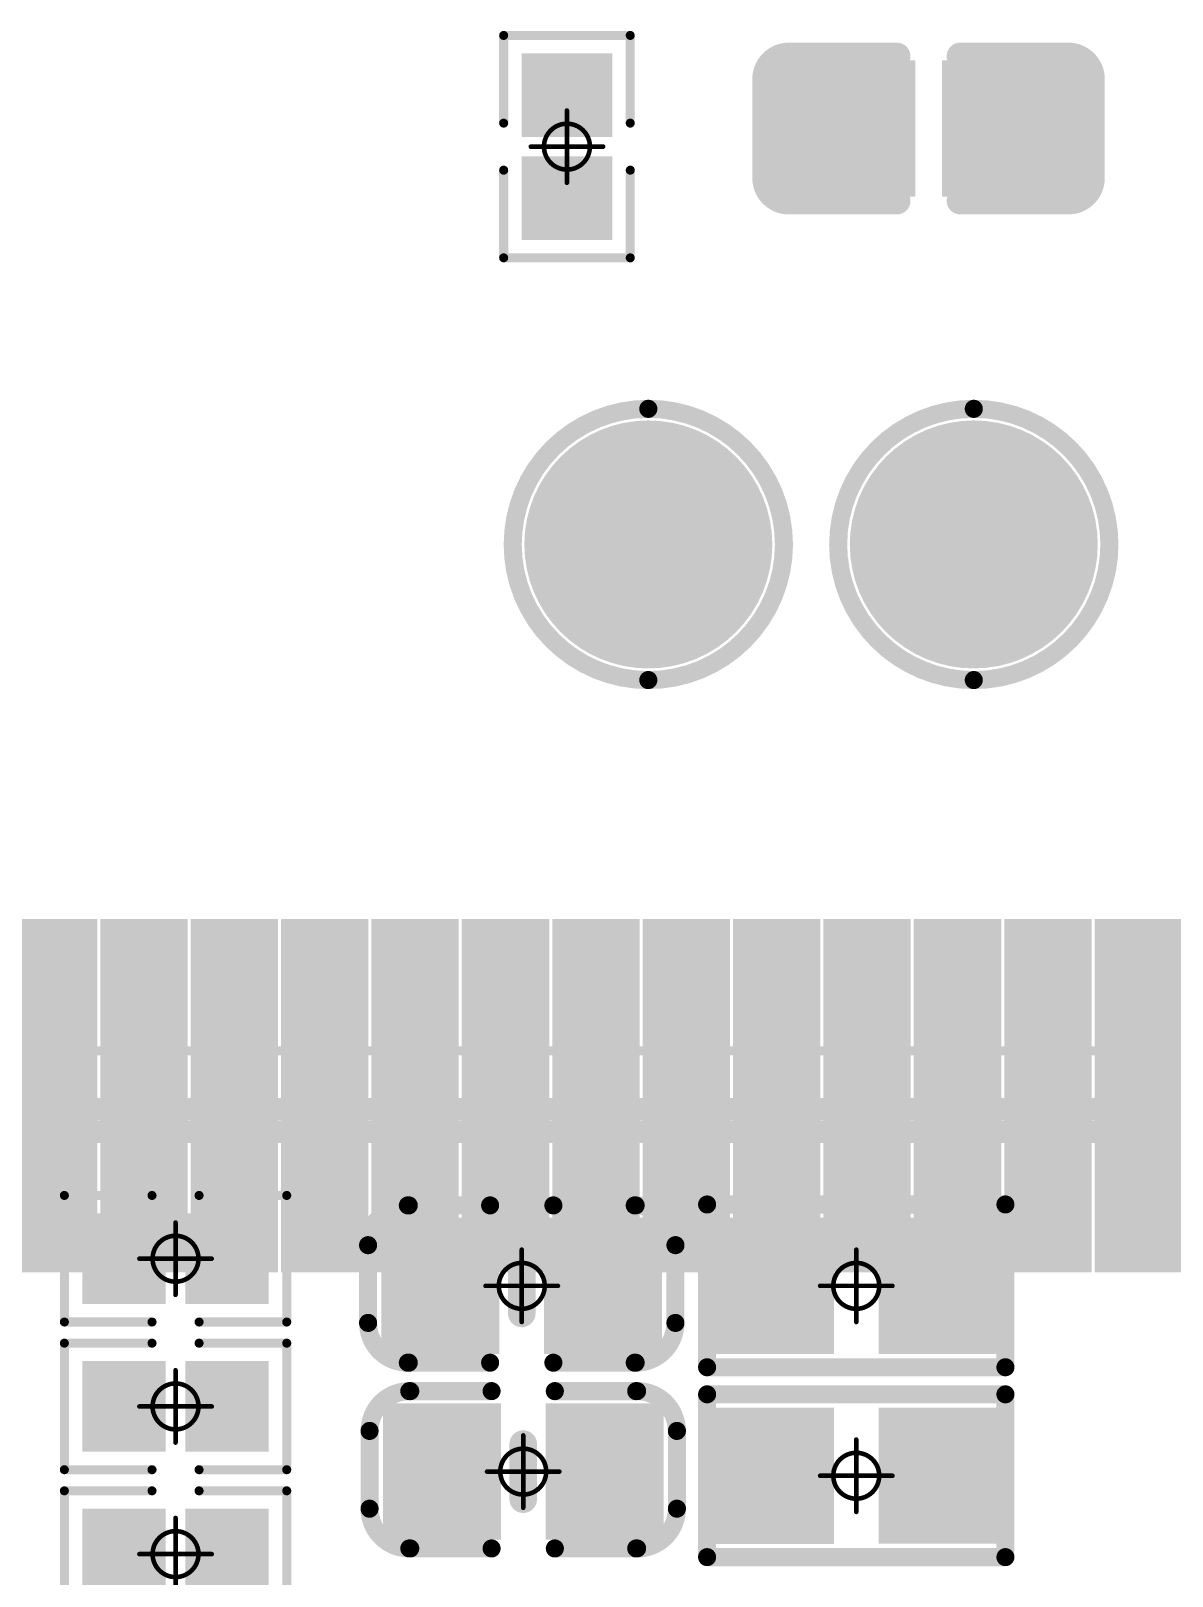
# Model space of a CAD drawing. Header units: millimetres. Extents: x 19.13 to 23.12, y 5.07 to 8.34.
# Drawn here: x 21.8253 to 22.0738, y 6.5343 to 6.8707 of the extents above; entities that cross this region are included whole.
import ezdxf

# ---------------------------------------------------------------- set-up
doc = ezdxf.new("R2010")
doc.units = ezdxf.units.MM
doc.header["$MEASUREMENT"] = 0
for name, color, linetype in [('BottomLayer', 5, 'Continuous'), ('BottomOverlay', 54, 'Continuous'), ('BottomPaste', 16, 'Continuous'), ('BottomSolder', 6, 'Continuous'), ('Mechanical10', 56, 'Continuous'), ('Mechanical15', 56, 'Continuous'), ('TopLayer', 1, 'Continuous'), ('TopOverlay', 2, 'Continuous'), ('TopPaste', 8, 'Continuous'), ('TopSolder', 216, 'Continuous')]:
    doc.layers.add(name, color=color, linetype=linetype)

# ---------------------------------------------------------------- blocks, each defined once
blk = doc.blocks.new('C0402_68')
at = {"layer": 'TopLayer'}
for points in [[(-0.02855, 0.01083), (-0.02855, -0.01082), (-0.0069, 0.01083), (-0.0069, -0.01082)], [(0.0069, 0.01083), (0.0069, -0.01082), (0.02855, 0.01083), (0.02855, -0.01082)]]:
    blk.add_solid(points, dxfattribs=at)
at = {"layer": 'TopOverlay', "const_width": 0.00591}
for points in [[(-0.03543, 0.01075, -0.414331), (-0.03043, 0.01575)], [(0.03043, 0.01575, -0.414331), (0.03543, 0.01075)], [(-0.03043, -0.01575, -0.414249), (-0.03543, -0.01075)], [(0.03543, -0.01075, -0.414249), (0.03043, -0.01575)]]:
    blk.add_lwpolyline(points, format="xyb", dxfattribs=at)
for points in [[(-0.03043, 0.01575), (-0.0069, 0.01575)], [(0.0069, 0.01575), (0.03043, 0.01575)], [(-0.03543, -0.01075), (-0.03543, 0.01075)], [(0.03543, -0.01075), (0.03543, 0.01075)], [(-0.03043, -0.01575), (-0.0069, -0.01575)], [(0.0069, -0.01575), (0.03043, -0.01575)]]:
    blk.add_lwpolyline(points, dxfattribs=at)
at = {"layer": 'TopOverlay', "const_width": 0.00295}
for points in [[(-0.03191, 0.01575, 1), (-0.02895, 0.01575, 1)], [(-0.03191, 0.01575, 1), (-0.02895, 0.01575, 1)], [(-0.00837, 0.01575, 1), (-0.00542, 0.01575, 1)], [(0.00543, 0.01575, 1), (0.00838, 0.01575, 1)], [(0.02895, 0.01575, 1), (0.03191, 0.01575, 1)], [(0.02895, 0.01575, 1), (0.03191, 0.01575, 1)], [(-0.03691, 0.01075, 1), (-0.03395, 0.01075, 1)], [(-0.03691, 0.01075, 1), (-0.03395, 0.01075, 1)], [(0.03395, 0.01075, 1), (0.03691, 0.01075, 1)], [(0.03395, 0.01075, 1), (0.03691, 0.01075, 1)], [(-0.03691, -0.01075, 1), (-0.03395, -0.01075, 1)], [(-0.03691, -0.01075, 1), (-0.03395, -0.01075, 1)], [(0.03395, -0.01075, 1), (0.03691, -0.01075, 1)], [(0.03395, -0.01075, 1), (0.03691, -0.01075, 1)], [(-0.03191, -0.01575, 1), (-0.02895, -0.01575, 1)], [(-0.03191, -0.01575, 1), (-0.02895, -0.01575, 1)], [(-0.00837, -0.01575, 1), (-0.00542, -0.01575, 1)], [(0.00543, -0.01575, 1), (0.00838, -0.01575, 1)], [(0.02895, -0.01575, 1), (0.03191, -0.01575, 1)], [(0.02895, -0.01575, 1), (0.03191, -0.01575, 1)]]:
    blk.add_lwpolyline(points, format="xyb", close=True, dxfattribs=at)
at = {"layer": 'TopPaste'}
for points in [[(-0.02855, 0.01083), (-0.02855, -0.01082), (-0.0069, 0.01083), (-0.0069, -0.01082)], [(0.0069, 0.01083), (0.0069, -0.01082), (0.02855, 0.01083), (0.02855, -0.01082)]]:
    blk.add_solid(points, dxfattribs=at)
at = {"layer": 'TopSolder'}
for points in [[(-0.03254, 0.01483), (-0.03254, -0.01482), (-0.0029, 0.01483), (-0.0029, -0.01482)], [(0.0029, 0.01483), (0.0029, -0.01482), (0.03254, 0.01483), (0.03254, -0.01482)]]:
    blk.add_solid(points, dxfattribs=at)
blk = doc.blocks.new('CON_MINIPEX_075_SMT_RA_M2_KEYM_B_B_104')
at = {"layer": 'Mechanical15', "const_width": 0.00197}
blk.add_lwpolyline([(0.43504, 1.40551), (0.43504, -1.62205)], dxfattribs=at)
blk = doc.blocks.new('C0402_B_145')
at = {"layer": 'BottomLayer'}
for points in [[(-0.02657, -0.01083), (-0.00886, -0.01083), (-0.02657, 0.01082), (-0.00886, 0.01082)], [(0.00886, -0.01083), (0.02657, -0.01083), (0.00886, 0.01083), (0.02657, 0.01083)]]:
    blk.add_solid(points, dxfattribs=at)
at = {"layer": 'BottomOverlay', "const_width": 0.00394}
for points in [[(-0.03346, 0.00807, -0.414214), (-0.0248, 0.01673)], [(0.0248, 0.01673, -0.414214), (0.03346, 0.00807)], [(-0.0248, -0.01752, -0.414214), (-0.03346, -0.00886)], [(0.03346, -0.00886, -0.414214), (0.0248, -0.01752)]]:
    blk.add_lwpolyline(points, format="xyb", dxfattribs=at)
at = {"layer": 'BottomOverlay'}
for points, const_width in [([(-0.02578, 0.01673, 1), (-0.02382, 0.01673, 1)], 0.00197), ([(-0.02559, 0.01673, 1), (-0.02362, 0.01673, 1)], 0.00197), ([(-0.00787, 0.01673, 1), (-0.0059, 0.01673, 1)], 0.00197), ([(0.00591, 0.01673, 1), (0.00787, 0.01673, 1)], 0.00197), ([(0.02362, 0.01673, 1), (0.02559, 0.01673, 1)], 0.00197), ([(0.02382, 0.01673, 1), (0.02579, 0.01673, 1)], 0.00197), ([(-0.03445, 0.00807, 1), (-0.03248, 0.00807, 1)], 0.00197), ([(-0.03445, 0.00807, 1), (-0.03248, 0.00807, 1)], 0.00197), ([(-0.0015, 0.006, 1), (0.0015, 0.006, 1)], 0.003), ([(0.03248, 0.00807, 1), (0.03445, 0.00807, 1)], 0.00197), ([(0.03248, 0.00807, 1), (0.03445, 0.00807, 1)], 0.00197), ([(-0.0015, -0.006, 1), (0.0015, -0.006, 1)], 0.003), ([(-0.03445, -0.00886, 1), (-0.03248, -0.00886, 1)], 0.00197), ([(-0.03445, -0.00886, 1), (-0.03248, -0.00886, 1)], 0.00197), ([(0.03248, -0.00886, 1), (0.03445, -0.00886, 1)], 0.00197), ([(0.03248, -0.00886, 1), (0.03445, -0.00886, 1)], 0.00197), ([(-0.02578, -0.01752, 1), (-0.02382, -0.01752, 1)], 0.00197), ([(-0.02559, -0.01752, 1), (-0.02362, -0.01752, 1)], 0.00197), ([(-0.00787, -0.01752, 1), (-0.0059, -0.01752, 1)], 0.00197), ([(0.00591, -0.01752, 1), (0.00787, -0.01752, 1)], 0.00197), ([(0.02362, -0.01752, 1), (0.02559, -0.01752, 1)], 0.00197), ([(0.02382, -0.01752, 1), (0.02579, -0.01752, 1)], 0.00197)]:
    blk.add_lwpolyline(points, format="xyb", close=True, dxfattribs=dict(at, const_width=const_width))
for points, const_width in [([(-0.00689, 0.01673), (-0.0246, 0.01673)], 0.00394), ([(0.02461, 0.01673), (0.00689, 0.01673)], 0.00394), ([(-0.03346, 0.00807), (-0.03346, -0.00886)], 0.00394), ([(0, 0.006), (0, -0.006)], 0.006), ([(0.03346, 0.00807), (0.03346, -0.00886)], 0.00394), ([(-0.00689, -0.01752), (-0.0246, -0.01752)], 0.00394), ([(0.02461, -0.01752), (0.00689, -0.01752)], 0.00394)]:
    blk.add_lwpolyline(points, dxfattribs=dict(at, const_width=const_width))
at = {"layer": 'BottomPaste'}
for points in [[(-0.02657, -0.01083), (-0.00886, -0.01083), (-0.02657, 0.01082), (-0.00886, 0.01082)], [(0.00886, -0.01083), (0.02657, -0.01083), (0.00886, 0.01083), (0.02657, 0.01083)]]:
    blk.add_solid(points, dxfattribs=at)
at = {"layer": 'BottomSolder'}
for points in [[(-0.03057, -0.01483), (-0.00486, -0.01483), (-0.03057, 0.01482), (-0.00486, 0.01482)], [(0.00486, -0.01483), (0.03057, -0.01483), (0.00486, 0.01483), (0.03057, 0.01483)]]:
    blk.add_solid(points, dxfattribs=at)
at = {"layer": 'Mechanical15', "const_width": 0.001}
for points in [[(0, 0.00787), (0, -0.00788)], [(0.00788, 0), (-0.00787, 0)]]:
    blk.add_lwpolyline(points, dxfattribs=at)
at = {"layer": 'Mechanical15'}
for points, const_width in [([(-0.00025, 0.00787, 1), (0.00025, 0.00787, 1)], 0.0005), ([(0.005, 0, 1), (-0.005, 0, 1)], 0.001), ([(-0.00812, 0, 1), (-0.00762, 0, 1)], 0.0005), ([(-0.00525, 0, 1), (-0.00475, 0, 1)], 0.0005), ([(0.00475, 0, 1), (0.00525, 0, 1)], 0.0005), ([(0.00763, 0, 1), (0.00813, 0, 1)], 0.0005), ([(-0.00025, -0.00788, 1), (0.00025, -0.00788, 1)], 0.0005)]:
    blk.add_lwpolyline(points, format="xyb", close=True, dxfattribs=dict(at, const_width=const_width))
blk = doc.blocks.new('C0402_B_146')
at = {"layer": 'BottomLayer'}
for points in [[(-0.02657, -0.01083), (-0.00886, -0.01083), (-0.02657, 0.01082), (-0.00886, 0.01082)], [(0.00886, -0.01083), (0.02657, -0.01083), (0.00886, 0.01083), (0.02657, 0.01083)]]:
    blk.add_solid(points, dxfattribs=at)
at = {"layer": 'BottomOverlay', "const_width": 0.00394}
for points in [[(-0.03346, 0.00807, -0.414214), (-0.0248, 0.01673)], [(0.0248, 0.01673, -0.414214), (0.03346, 0.00807)], [(-0.0248, -0.01752, -0.414214), (-0.03346, -0.00886)], [(0.03346, -0.00886, -0.414214), (0.0248, -0.01752)]]:
    blk.add_lwpolyline(points, format="xyb", dxfattribs=at)
at = {"layer": 'BottomOverlay'}
for points, const_width in [([(-0.02578, 0.01673, 1), (-0.02382, 0.01673, 1)], 0.00197), ([(-0.02559, 0.01673, 1), (-0.02362, 0.01673, 1)], 0.00197), ([(-0.00787, 0.01673, 1), (-0.0059, 0.01673, 1)], 0.00197), ([(0.00591, 0.01673, 1), (0.00787, 0.01673, 1)], 0.00197), ([(0.02362, 0.01673, 1), (0.02559, 0.01673, 1)], 0.00197), ([(0.02382, 0.01673, 1), (0.02579, 0.01673, 1)], 0.00197), ([(-0.03445, 0.00807, 1), (-0.03248, 0.00807, 1)], 0.00197), ([(-0.03445, 0.00807, 1), (-0.03248, 0.00807, 1)], 0.00197), ([(-0.0015, 0.006, 1), (0.0015, 0.006, 1)], 0.003), ([(0.03248, 0.00807, 1), (0.03445, 0.00807, 1)], 0.00197), ([(0.03248, 0.00807, 1), (0.03445, 0.00807, 1)], 0.00197), ([(-0.0015, -0.006, 1), (0.0015, -0.006, 1)], 0.003), ([(-0.03445, -0.00886, 1), (-0.03248, -0.00886, 1)], 0.00197), ([(-0.03445, -0.00886, 1), (-0.03248, -0.00886, 1)], 0.00197), ([(0.03248, -0.00886, 1), (0.03445, -0.00886, 1)], 0.00197), ([(0.03248, -0.00886, 1), (0.03445, -0.00886, 1)], 0.00197), ([(-0.02578, -0.01752, 1), (-0.02382, -0.01752, 1)], 0.00197), ([(-0.02559, -0.01752, 1), (-0.02362, -0.01752, 1)], 0.00197), ([(-0.00787, -0.01752, 1), (-0.0059, -0.01752, 1)], 0.00197), ([(0.00591, -0.01752, 1), (0.00787, -0.01752, 1)], 0.00197), ([(0.02362, -0.01752, 1), (0.02559, -0.01752, 1)], 0.00197), ([(0.02382, -0.01752, 1), (0.02579, -0.01752, 1)], 0.00197)]:
    blk.add_lwpolyline(points, format="xyb", close=True, dxfattribs=dict(at, const_width=const_width))
for points, const_width in [([(-0.00689, 0.01673), (-0.0246, 0.01673)], 0.00394), ([(0.02461, 0.01673), (0.00689, 0.01673)], 0.00394), ([(-0.03346, 0.00807), (-0.03346, -0.00886)], 0.00394), ([(0, 0.006), (0, -0.006)], 0.006), ([(0.03346, 0.00807), (0.03346, -0.00886)], 0.00394), ([(-0.00689, -0.01752), (-0.0246, -0.01752)], 0.00394), ([(0.02461, -0.01752), (0.00689, -0.01752)], 0.00394)]:
    blk.add_lwpolyline(points, dxfattribs=dict(at, const_width=const_width))
at = {"layer": 'BottomPaste'}
for points in [[(-0.02657, -0.01083), (-0.00886, -0.01083), (-0.02657, 0.01082), (-0.00886, 0.01082)], [(0.00886, -0.01083), (0.02657, -0.01083), (0.00886, 0.01083), (0.02657, 0.01083)]]:
    blk.add_solid(points, dxfattribs=at)
at = {"layer": 'BottomSolder'}
for points in [[(-0.03057, -0.01483), (-0.00486, -0.01483), (-0.03057, 0.01482), (-0.00486, 0.01482)], [(0.00486, -0.01483), (0.03057, -0.01483), (0.00486, 0.01483), (0.03057, 0.01483)]]:
    blk.add_solid(points, dxfattribs=at)
at = {"layer": 'Mechanical15', "const_width": 0.001}
for points in [[(0, 0.00787), (0, -0.00788)], [(0.00788, 0), (-0.00787, 0)]]:
    blk.add_lwpolyline(points, dxfattribs=at)
at = {"layer": 'Mechanical15'}
for points, const_width in [([(-0.00025, 0.00787, 1), (0.00025, 0.00787, 1)], 0.0005), ([(0.005, 0, 1), (-0.005, 0, 1)], 0.001), ([(-0.00812, 0, 1), (-0.00762, 0, 1)], 0.0005), ([(-0.00525, 0, 1), (-0.00475, 0, 1)], 0.0005), ([(0.00475, 0, 1), (0.00525, 0, 1)], 0.0005), ([(0.00763, 0, 1), (0.00813, 0, 1)], 0.0005), ([(-0.00025, -0.00788, 1), (0.00025, -0.00788, 1)], 0.0005)]:
    blk.add_lwpolyline(points, format="xyb", close=True, dxfattribs=dict(at, const_width=const_width))
blk = doc.blocks.new('R0402_B_338')
at = {"layer": 'BottomLayer'}
for points in [[(-0.02657, -0.01083), (-0.00886, -0.01083), (-0.02657, 0.01082), (-0.00886, 0.01082)], [(0.00886, -0.01083), (0.02657, -0.01083), (0.00886, 0.01083), (0.02657, 0.01083)]]:
    blk.add_solid(points, dxfattribs=at)
at = {"layer": 'BottomOverlay', "const_width": 0.00394}
for points in [[(0.03248, 0.01772), (-0.03248, 0.01772)], [(-0.03248, 0.01772), (-0.03248, -0.01772)], [(0.03248, 0.01772), (0.03248, -0.01772)], [(0.03248, -0.01772), (-0.03248, -0.01772)]]:
    blk.add_lwpolyline(points, dxfattribs=at)
at = {"layer": 'BottomOverlay', "const_width": 0.00197}
for points in [[(-0.03346, 0.01772, 1), (-0.0315, 0.01772, 1)], [(-0.03346, 0.01772, 1), (-0.0315, 0.01772, 1)], [(0.0315, 0.01772, 1), (0.03346, 0.01772, 1)], [(0.0315, 0.01772, 1), (0.03346, 0.01772, 1)], [(-0.03346, -0.01772, 1), (-0.0315, -0.01772, 1)], [(-0.03346, -0.01772, 1), (-0.0315, -0.01772, 1)], [(0.0315, -0.01772, 1), (0.03346, -0.01772, 1)], [(0.0315, -0.01772, 1), (0.03346, -0.01772, 1)]]:
    blk.add_lwpolyline(points, format="xyb", close=True, dxfattribs=at)
at = {"layer": 'BottomPaste'}
for points in [[(-0.02657, -0.01083), (-0.00886, -0.01083), (-0.02657, 0.01082), (-0.00886, 0.01082)], [(0.00886, -0.01083), (0.02657, -0.01083), (0.00886, 0.01083), (0.02657, 0.01083)]]:
    blk.add_solid(points, dxfattribs=at)
at = {"layer": 'BottomSolder'}
for points in [[(-0.03057, -0.01483), (-0.00486, -0.01483), (-0.03057, 0.01482), (-0.00486, 0.01482)], [(0.00486, -0.01483), (0.03057, -0.01483), (0.00486, 0.01483), (0.03057, 0.01483)]]:
    blk.add_solid(points, dxfattribs=at)
at = {"layer": 'Mechanical15', "const_width": 0.001}
for points in [[(0, 0.00787), (0, -0.00787)], [(0.00787, 0), (-0.00787, 0)]]:
    blk.add_lwpolyline(points, dxfattribs=at)
at = {"layer": 'Mechanical15'}
for points, const_width in [([(-0.00025, 0.00787, 1), (0.00025, 0.00787, 1)], 0.0005), ([(0.005, 0, 1), (-0.005, 0, 1)], 0.001), ([(-0.00812, 0, 1), (-0.00762, 0, 1)], 0.0005), ([(-0.00525, 0, 1), (-0.00475, 0, 1)], 0.0005), ([(0.00475, 0, 1), (0.00525, 0, 1)], 0.0005), ([(0.00762, 0, 1), (0.00812, 0, 1)], 0.0005), ([(-0.00025, -0.00787, 1), (0.00025, -0.00787, 1)], 0.0005)]:
    blk.add_lwpolyline(points, format="xyb", close=True, dxfattribs=dict(at, const_width=const_width))
blk = doc.blocks.new('R0201_B_342')
at = {"layer": 'BottomLayer'}
for points in [[(-0.01831, -0.00787), (-0.00413, -0.00787), (-0.01831, 0.00787), (-0.00413, 0.00787)], [(0.00413, -0.00787), (0.01831, -0.00787), (0.00413, 0.00787), (0.01831, 0.00787)]]:
    blk.add_solid(points, dxfattribs=at)
at = {"layer": 'BottomOverlay', "const_width": 0.00197}
for points in [[(-0.02421, 0.01378), (-0.00512, 0.01378)], [(-0.02421, -0.01378), (-0.02421, 0.01378)], [(0.00512, 0.01378), (0.02421, 0.01378)], [(0.02421, -0.01378), (0.02421, 0.01378)], [(-0.02421, -0.01378), (-0.00512, -0.01378)], [(0.00512, -0.01378), (0.02421, -0.01378)]]:
    blk.add_lwpolyline(points, dxfattribs=at)
at = {"layer": 'BottomOverlay', "const_width": 0.000984}
for points in [[(-0.0247, 0.01378, 1), (-0.02372, 0.01378, 1)], [(-0.0247, 0.01378, 1), (-0.02372, 0.01378, 1)], [(-0.00561, 0.01378, 1), (-0.00463, 0.01378, 1)], [(0.00463, 0.01378, 1), (0.00561, 0.01378, 1)], [(0.02372, 0.01378, 1), (0.0247, 0.01378, 1)], [(0.02372, 0.01378, 1), (0.0247, 0.01378, 1)], [(-0.0247, -0.01378, 1), (-0.02372, -0.01378, 1)], [(-0.0247, -0.01378, 1), (-0.02372, -0.01378, 1)], [(-0.00561, -0.01378, 1), (-0.00463, -0.01378, 1)], [(0.00463, -0.01378, 1), (0.00561, -0.01378, 1)], [(0.02372, -0.01378, 1), (0.0247, -0.01378, 1)], [(0.02372, -0.01378, 1), (0.0247, -0.01378, 1)]]:
    blk.add_lwpolyline(points, format="xyb", close=True, dxfattribs=at)
at = {"layer": 'BottomPaste'}
for points in [[(-0.01831, -0.00787), (-0.00413, -0.00787), (-0.01831, 0.00787), (-0.00413, 0.00787)], [(0.00413, -0.00787), (0.01831, -0.00787), (0.00413, 0.00787), (0.01831, 0.00787)]]:
    blk.add_solid(points, dxfattribs=at)
at = {"layer": 'BottomSolder'}
for points in [[(-0.02031, -0.00987), (-0.00213, -0.00987), (-0.02031, 0.00987), (-0.00213, 0.00987)], [(0.00213, -0.00987), (0.02031, -0.00987), (0.00213, 0.00987), (0.02031, 0.00987)]]:
    blk.add_solid(points, dxfattribs=at)
at = {"layer": 'Mechanical15', "const_width": 0.001}
for points in [[(0, -0.00787), (0, 0.00787)], [(-0.00787, 0), (0.00787, 0)]]:
    blk.add_lwpolyline(points, dxfattribs=at)
at = {"layer": 'Mechanical15'}
for points, const_width in [([(-0.00025, 0.00787, 1), (0.00025, 0.00787, 1)], 0.0005), ([(0.005, 0, 1), (-0.005, 0, 1)], 0.001), ([(-0.00812, 0, 1), (-0.00762, 0, 1)], 0.0005), ([(-0.00525, 0, 1), (-0.00475, 0, 1)], 0.0005), ([(0.00475, 0, 1), (0.00525, 0, 1)], 0.0005), ([(0.00762, 0, 1), (0.00812, 0, 1)], 0.0005), ([(-0.00025, -0.00787, 1), (0.00025, -0.00787, 1)], 0.0005)]:
    blk.add_lwpolyline(points, format="xyb", close=True, dxfattribs=dict(at, const_width=const_width))
blk = doc.blocks.new('R0201_B_344')
at = {"layer": 'BottomLayer'}
for points in [[(-0.01831, -0.00787), (-0.00413, -0.00787), (-0.01831, 0.00787), (-0.00413, 0.00787)], [(0.00413, -0.00787), (0.01831, -0.00787), (0.00413, 0.00787), (0.01831, 0.00787)]]:
    blk.add_solid(points, dxfattribs=at)
at = {"layer": 'BottomOverlay', "const_width": 0.00197}
for points in [[(-0.02421, 0.01378), (-0.00512, 0.01378)], [(-0.02421, -0.01378), (-0.02421, 0.01378)], [(0.00512, 0.01378), (0.02421, 0.01378)], [(0.02421, -0.01378), (0.02421, 0.01378)], [(-0.02421, -0.01378), (-0.00512, -0.01378)], [(0.00512, -0.01378), (0.02421, -0.01378)]]:
    blk.add_lwpolyline(points, dxfattribs=at)
at = {"layer": 'BottomOverlay', "const_width": 0.000984}
for points in [[(-0.0247, 0.01378, 1), (-0.02372, 0.01378, 1)], [(-0.0247, 0.01378, 1), (-0.02372, 0.01378, 1)], [(-0.00561, 0.01378, 1), (-0.00463, 0.01378, 1)], [(0.00463, 0.01378, 1), (0.00561, 0.01378, 1)], [(0.02372, 0.01378, 1), (0.0247, 0.01378, 1)], [(0.02372, 0.01378, 1), (0.0247, 0.01378, 1)], [(-0.0247, -0.01378, 1), (-0.02372, -0.01378, 1)], [(-0.0247, -0.01378, 1), (-0.02372, -0.01378, 1)], [(-0.00561, -0.01378, 1), (-0.00463, -0.01378, 1)], [(0.00463, -0.01378, 1), (0.00561, -0.01378, 1)], [(0.02372, -0.01378, 1), (0.0247, -0.01378, 1)], [(0.02372, -0.01378, 1), (0.0247, -0.01378, 1)]]:
    blk.add_lwpolyline(points, format="xyb", close=True, dxfattribs=at)
at = {"layer": 'BottomPaste'}
for points in [[(-0.01831, -0.00787), (-0.00413, -0.00787), (-0.01831, 0.00787), (-0.00413, 0.00787)], [(0.00413, -0.00787), (0.01831, -0.00787), (0.00413, 0.00787), (0.01831, 0.00787)]]:
    blk.add_solid(points, dxfattribs=at)
at = {"layer": 'BottomSolder'}
for points in [[(-0.02031, -0.00987), (-0.00213, -0.00987), (-0.02031, 0.00987), (-0.00213, 0.00987)], [(0.00213, -0.00987), (0.02031, -0.00987), (0.00213, 0.00987), (0.02031, 0.00987)]]:
    blk.add_solid(points, dxfattribs=at)
at = {"layer": 'Mechanical15', "const_width": 0.001}
for points in [[(0, -0.00787), (0, 0.00787)], [(-0.00787, 0), (0.00787, 0)]]:
    blk.add_lwpolyline(points, dxfattribs=at)
at = {"layer": 'Mechanical15'}
for points, const_width in [([(-0.00025, 0.00787, 1), (0.00025, 0.00787, 1)], 0.0005), ([(0.005, 0, 1), (-0.005, 0, 1)], 0.001), ([(-0.00812, 0, 1), (-0.00762, 0, 1)], 0.0005), ([(-0.00525, 0, 1), (-0.00475, 0, 1)], 0.0005), ([(0.00475, 0, 1), (0.00525, 0, 1)], 0.0005), ([(0.00762, 0, 1), (0.00812, 0, 1)], 0.0005), ([(-0.00025, -0.00787, 1), (0.00025, -0.00787, 1)], 0.0005)]:
    blk.add_lwpolyline(points, format="xyb", close=True, dxfattribs=dict(at, const_width=const_width))
blk = doc.blocks.new('R0402_B_345')
at = {"layer": 'BottomLayer'}
for points in [[(-0.02657, -0.01083), (-0.00886, -0.01083), (-0.02657, 0.01082), (-0.00886, 0.01082)], [(0.00886, -0.01083), (0.02657, -0.01083), (0.00886, 0.01083), (0.02657, 0.01083)]]:
    blk.add_solid(points, dxfattribs=at)
at = {"layer": 'BottomOverlay', "const_width": 0.00394}
for points in [[(-0.03248, 0.01772), (0.03248, 0.01772)], [(-0.03248, -0.01772), (-0.03248, 0.01772)], [(0.03248, -0.01772), (0.03248, 0.01772)], [(-0.03248, -0.01772), (0.03248, -0.01772)]]:
    blk.add_lwpolyline(points, dxfattribs=at)
at = {"layer": 'BottomOverlay', "const_width": 0.00197}
for points in [[(-0.03346, 0.01772, 1), (-0.0315, 0.01772, 1)], [(-0.03346, 0.01772, 1), (-0.0315, 0.01772, 1)], [(0.0315, 0.01772, 1), (0.03346, 0.01772, 1)], [(0.0315, 0.01772, 1), (0.03346, 0.01772, 1)], [(-0.03346, -0.01772, 1), (-0.0315, -0.01772, 1)], [(-0.03346, -0.01772, 1), (-0.0315, -0.01772, 1)], [(0.0315, -0.01772, 1), (0.03346, -0.01772, 1)], [(0.0315, -0.01772, 1), (0.03346, -0.01772, 1)]]:
    blk.add_lwpolyline(points, format="xyb", close=True, dxfattribs=at)
at = {"layer": 'BottomPaste'}
for points in [[(-0.02657, -0.01083), (-0.00886, -0.01083), (-0.02657, 0.01082), (-0.00886, 0.01082)], [(0.00886, -0.01083), (0.02657, -0.01083), (0.00886, 0.01083), (0.02657, 0.01083)]]:
    blk.add_solid(points, dxfattribs=at)
at = {"layer": 'BottomSolder'}
for points in [[(-0.03057, -0.01483), (-0.00486, -0.01483), (-0.03057, 0.01482), (-0.00486, 0.01482)], [(0.00486, -0.01483), (0.03057, -0.01483), (0.00486, 0.01483), (0.03057, 0.01483)]]:
    blk.add_solid(points, dxfattribs=at)
at = {"layer": 'Mechanical15', "const_width": 0.001}
for points in [[(0, -0.00787), (0, 0.00787)], [(-0.00787, 0), (0.00787, 0)]]:
    blk.add_lwpolyline(points, dxfattribs=at)
at = {"layer": 'Mechanical15'}
for points, const_width in [([(-0.00025, 0.00787, 1), (0.00025, 0.00787, 1)], 0.0005), ([(0.005, 0, 1), (-0.005, 0, 1)], 0.001), ([(-0.00812, 0, 1), (-0.00762, 0, 1)], 0.0005), ([(-0.00525, 0, 1), (-0.00475, 0, 1)], 0.0005), ([(0.00475, 0, 1), (0.00525, 0, 1)], 0.0005), ([(0.00762, 0, 1), (0.00812, 0, 1)], 0.0005), ([(-0.00025, -0.00787, 1), (0.00025, -0.00787, 1)], 0.0005)]:
    blk.add_lwpolyline(points, format="xyb", close=True, dxfattribs=dict(at, const_width=const_width))
blk = doc.blocks.new('R0201_B_349')
at = {"layer": 'BottomLayer'}
for points in [[(-0.01831, -0.00787), (-0.00413, -0.00787), (-0.01831, 0.00787), (-0.00413, 0.00787)], [(0.00413, -0.00787), (0.01831, -0.00787), (0.00413, 0.00787), (0.01831, 0.00787)]]:
    blk.add_solid(points, dxfattribs=at)
at = {"layer": 'BottomOverlay', "const_width": 0.00197}
for points in [[(-0.02421, 0.01378), (-0.00512, 0.01378)], [(-0.02421, -0.01378), (-0.02421, 0.01378)], [(0.00512, 0.01378), (0.02421, 0.01378)], [(0.02421, -0.01378), (0.02421, 0.01378)], [(-0.02421, -0.01378), (-0.00512, -0.01378)], [(0.00512, -0.01378), (0.02421, -0.01378)]]:
    blk.add_lwpolyline(points, dxfattribs=at)
at = {"layer": 'BottomOverlay', "const_width": 0.000984}
for points in [[(-0.0247, 0.01378, 1), (-0.02372, 0.01378, 1)], [(-0.0247, 0.01378, 1), (-0.02372, 0.01378, 1)], [(-0.00561, 0.01378, 1), (-0.00463, 0.01378, 1)], [(0.00463, 0.01378, 1), (0.00561, 0.01378, 1)], [(0.02372, 0.01378, 1), (0.0247, 0.01378, 1)], [(0.02372, 0.01378, 1), (0.0247, 0.01378, 1)], [(-0.0247, -0.01378, 1), (-0.02372, -0.01378, 1)], [(-0.0247, -0.01378, 1), (-0.02372, -0.01378, 1)], [(-0.00561, -0.01378, 1), (-0.00463, -0.01378, 1)], [(0.00463, -0.01378, 1), (0.00561, -0.01378, 1)], [(0.02372, -0.01378, 1), (0.0247, -0.01378, 1)], [(0.02372, -0.01378, 1), (0.0247, -0.01378, 1)]]:
    blk.add_lwpolyline(points, format="xyb", close=True, dxfattribs=at)
at = {"layer": 'BottomPaste'}
for points in [[(-0.01831, -0.00787), (-0.00413, -0.00787), (-0.01831, 0.00787), (-0.00413, 0.00787)], [(0.00413, -0.00787), (0.01831, -0.00787), (0.00413, 0.00787), (0.01831, 0.00787)]]:
    blk.add_solid(points, dxfattribs=at)
at = {"layer": 'BottomSolder'}
for points in [[(-0.02031, -0.00987), (-0.00213, -0.00987), (-0.02031, 0.00987), (-0.00213, 0.00987)], [(0.00213, -0.00987), (0.02031, -0.00987), (0.00213, 0.00987), (0.02031, 0.00987)]]:
    blk.add_solid(points, dxfattribs=at)
at = {"layer": 'Mechanical15', "const_width": 0.001}
for points in [[(0, -0.00787), (0, 0.00787)], [(-0.00787, 0), (0.00787, 0)]]:
    blk.add_lwpolyline(points, dxfattribs=at)
at = {"layer": 'Mechanical15'}
for points, const_width in [([(-0.00025, 0.00787, 1), (0.00025, 0.00787, 1)], 0.0005), ([(0.005, 0, 1), (-0.005, 0, 1)], 0.001), ([(-0.00812, 0, 1), (-0.00762, 0, 1)], 0.0005), ([(-0.00525, 0, 1), (-0.00475, 0, 1)], 0.0005), ([(0.00475, 0, 1), (0.00525, 0, 1)], 0.0005), ([(0.00762, 0, 1), (0.00812, 0, 1)], 0.0005), ([(-0.00025, -0.00787, 1), (0.00025, -0.00787, 1)], 0.0005)]:
    blk.add_lwpolyline(points, format="xyb", close=True, dxfattribs=dict(at, const_width=const_width))
blk = doc.blocks.new('R0201_413')
at = {"layer": 'Mechanical15', "const_width": 0.001}
for points in [[(0, 0.00787), (0, -0.00787)], [(-0.00787, 0), (0.00787, 0)]]:
    blk.add_lwpolyline(points, dxfattribs=at)
at = {"layer": 'Mechanical15'}
for points, const_width in [([(-0.00025, 0.00787, 1), (0.00025, 0.00787, 1)], 0.0005), ([(0.005, 0, 1), (-0.005, 0, 1)], 0.001), ([(-0.00812, 0, 1), (-0.00762, 0, 1)], 0.0005), ([(-0.00525, 0, 1), (-0.00475, 0, 1)], 0.0005), ([(0.00475, 0, 1), (0.00525, 0, 1)], 0.0005), ([(0.00762, 0, 1), (0.00812, 0, 1)], 0.0005), ([(-0.00025, -0.00787, 1), (0.00025, -0.00787, 1)], 0.0005)]:
    blk.add_lwpolyline(points, format="xyb", close=True, dxfattribs=dict(at, const_width=const_width))
at = {"layer": 'TopLayer'}
for points in [[(-0.01831, -0.00787), (-0.00413, -0.00787), (-0.01831, 0.00787), (-0.00413, 0.00787)], [(0.00413, -0.00787), (0.01831, -0.00787), (0.00413, 0.00787), (0.01831, 0.00787)]]:
    blk.add_solid(points, dxfattribs=at)
at = {"layer": 'TopOverlay', "const_width": 0.00197}
for points in [[(-0.02421, 0.01378), (-0.00512, 0.01378)], [(-0.02421, 0.01378), (-0.02421, -0.01378)], [(0.00512, 0.01378), (0.02421, 0.01378)], [(0.02421, 0.01378), (0.02421, -0.01378)], [(-0.02421, -0.01378), (-0.00512, -0.01378)], [(0.00512, -0.01378), (0.02421, -0.01378)]]:
    blk.add_lwpolyline(points, dxfattribs=at)
at = {"layer": 'TopOverlay', "const_width": 0.000984}
for points in [[(-0.0247, 0.01378, 1), (-0.02372, 0.01378, 1)], [(-0.0247, 0.01378, 1), (-0.02372, 0.01378, 1)], [(-0.00561, 0.01378, 1), (-0.00463, 0.01378, 1)], [(0.00463, 0.01378, 1), (0.00561, 0.01378, 1)], [(0.02372, 0.01378, 1), (0.0247, 0.01378, 1)], [(0.02372, 0.01378, 1), (0.0247, 0.01378, 1)], [(-0.0247, -0.01378, 1), (-0.02372, -0.01378, 1)], [(-0.0247, -0.01378, 1), (-0.02372, -0.01378, 1)], [(-0.00561, -0.01378, 1), (-0.00463, -0.01378, 1)], [(0.00463, -0.01378, 1), (0.00561, -0.01378, 1)], [(0.02372, -0.01378, 1), (0.0247, -0.01378, 1)], [(0.02372, -0.01378, 1), (0.0247, -0.01378, 1)]]:
    blk.add_lwpolyline(points, format="xyb", close=True, dxfattribs=at)
at = {"layer": 'TopPaste'}
for points in [[(-0.01831, -0.00787), (-0.00413, -0.00787), (-0.01831, 0.00787), (-0.00413, 0.00787)], [(0.00413, -0.00787), (0.01831, -0.00787), (0.00413, 0.00787), (0.01831, 0.00787)]]:
    blk.add_solid(points, dxfattribs=at)
at = {"layer": 'TopSolder'}
for points in [[(-0.02031, -0.00987), (-0.00213, -0.00987), (-0.02031, 0.00987), (-0.00213, 0.00987)], [(0.00213, -0.00987), (0.02031, -0.00987), (0.00213, 0.00987), (0.02031, 0.00987)]]:
    blk.add_solid(points, dxfattribs=at)
blk = doc.blocks.new('TEST_1_27MM_483')
at = {"layer": 'TopLayer', "const_width": 0.025}
blk.add_lwpolyline([(-0.0125, 0, 1), (0.0125, 0, 1)], format="xyb", close=True, dxfattribs=at)
at = {"layer": 'TopOverlay'}
for points, const_width in [([(0.02953, 0, 1), (-0.02953, 0, 1)], 0.00394), ([(-0.03051, 0, 1), (-0.02854, 0, 1)], 0.00197), ([(0.02854, 0, 1), (0.03051, 0, 1)], 0.00197)]:
    blk.add_lwpolyline(points, format="xyb", close=True, dxfattribs=dict(at, const_width=const_width))
at = {"layer": 'TopPaste', "const_width": 0.025}
blk.add_lwpolyline([(-0.0125, 0, 1), (0.0125, 0, 1)], format="xyb", close=True, dxfattribs=at)
at = {"layer": 'TopSolder', "const_width": 0.027}
blk.add_lwpolyline([(-0.0135, 0, 1), (0.0135, 0, 1)], format="xyb", close=True, dxfattribs=at)
blk = doc.blocks.new('CON_SODIMM_260_SMT_RA_F_P005_484')
at = {"layer": 'Mechanical10', "const_width": 0.00491}
for points in [[(1.32874, 0.00197), (-1.32874, 0.00197)], [(-1.04075, 0.00197), (-1.04075, -0.01732)], [(-1.03602, 0.00197), (-1.03602, -0.01732)], [(-1.02106, 0.00197), (-1.02106, -0.01732)], [(-1.01634, 0.00197), (-1.01634, -0.01732)], [(-1.00138, 0.00197), (-1.00138, -0.01732)], [(-0.99665, 0.00197), (-0.99665, -0.01732)], [(-0.98169, 0.00197), (-0.98169, -0.01732)], [(-0.97697, 0.00197), (-0.97697, -0.01732)], [(-0.96201, 0.00197), (-0.96201, -0.01732)], [(-0.95728, 0.00197), (-0.95728, -0.01732)], [(-0.94232, 0.00197), (-0.94232, -0.01732)], [(-0.9376, 0.00197), (-0.9376, -0.01732)], [(-0.92264, 0.00197), (-0.92264, -0.01732)], [(-0.91791, 0.00197), (-0.91791, -0.01732)], [(-0.90295, 0.00197), (-0.90295, -0.01732)], [(-0.89823, 0.00197), (-0.89823, -0.01732)], [(-0.88327, 0.00197), (-0.88327, -0.01732)], [(-0.87854, 0.00197), (-0.87854, -0.01732)], [(-0.86358, 0.00197), (-0.86358, -0.01732)], [(-0.85886, 0.00197), (-0.85886, -0.01732)], [(-0.8439, 0.00197), (-0.8439, -0.01732)], [(-0.83917, 0.00197), (-0.83917, -0.01732)], [(-0.82421, 0.00197), (-0.82421, -0.01732)], [(-0.81949, 0.00197), (-0.81949, -0.01732)], [(-0.80453, 0.00197), (-0.80453, -0.01732)], [(-0.7998, 0.00197), (-0.7998, -0.01732)], [(1.32472, -0.00295), (-1.32472, -0.00295)], [(-1.03602, -0.01732), (-1.04075, -0.01732)], [(-1.01634, -0.01732), (-1.02106, -0.01732)], [(-0.99665, -0.01732), (-1.00138, -0.01732)], [(-0.97697, -0.01732), (-0.98169, -0.01732)], [(-0.95728, -0.01732), (-0.96201, -0.01732)], [(-0.9376, -0.01732), (-0.94232, -0.01732)], [(-0.91791, -0.01732), (-0.92264, -0.01732)], [(-0.89823, -0.01732), (-0.90295, -0.01732)], [(-0.87854, -0.01732), (-0.88327, -0.01732)], [(-0.85886, -0.01732), (-0.86358, -0.01732)], [(-0.83917, -0.01732), (-0.8439, -0.01732)], [(-0.81949, -0.01732), (-0.82421, -0.01732)], [(-0.7998, -0.01732), (-0.80453, -0.01732)]]:
    blk.add_lwpolyline(points, dxfattribs=at)
at = {"layer": 'Mechanical10', "const_width": 0.00246}
for points in [[(-1.04198, 0.00197, 1), (-1.03952, 0.00197, 1)], [(-1.03725, 0.00197, 1), (-1.0348, 0.00197, 1)], [(-1.02229, 0.00197, 1), (-1.01984, 0.00197, 1)], [(-1.01757, 0.00197, 1), (-1.01511, 0.00197, 1)], [(-1.00261, 0.00197, 1), (-1.00015, 0.00197, 1)], [(-0.99788, 0.00197, 1), (-0.99543, 0.00197, 1)], [(-0.98292, 0.00197, 1), (-0.98047, 0.00197, 1)], [(-0.9782, 0.00197, 1), (-0.97574, 0.00197, 1)], [(-0.96324, 0.00197, 1), (-0.96078, 0.00197, 1)], [(-0.95851, 0.00197, 1), (-0.95606, 0.00197, 1)], [(-0.94355, 0.00197, 1), (-0.9411, 0.00197, 1)], [(-0.93883, 0.00197, 1), (-0.93637, 0.00197, 1)], [(-0.92387, 0.00197, 1), (-0.92141, 0.00197, 1)], [(-0.91914, 0.00197, 1), (-0.91669, 0.00197, 1)], [(-0.90418, 0.00197, 1), (-0.90173, 0.00197, 1)], [(-0.89946, 0.00197, 1), (-0.897, 0.00197, 1)], [(-0.8845, 0.00197, 1), (-0.88204, 0.00197, 1)], [(-0.87977, 0.00197, 1), (-0.87732, 0.00197, 1)], [(-0.86481, 0.00197, 1), (-0.86236, 0.00197, 1)], [(-0.86009, 0.00197, 1), (-0.85763, 0.00197, 1)], [(-0.84513, 0.00197, 1), (-0.84267, 0.00197, 1)], [(-0.8404, 0.00197, 1), (-0.83795, 0.00197, 1)], [(-0.82544, 0.00197, 1), (-0.82299, 0.00197, 1)], [(-0.82072, 0.00197, 1), (-0.81826, 0.00197, 1)], [(-0.80575, 0.00197, 1), (-0.8033, 0.00197, 1)], [(-0.80103, 0.00197, 1), (-0.79858, 0.00197, 1)], [(-1.04198, -0.01732, 1), (-1.03952, -0.01732, 1)], [(-1.04198, -0.01732, 1), (-1.03952, -0.01732, 1)], [(-1.03725, -0.01732, 1), (-1.0348, -0.01732, 1)], [(-1.03725, -0.01732, 1), (-1.0348, -0.01732, 1)], [(-1.02229, -0.01732, 1), (-1.01984, -0.01732, 1)], [(-1.02229, -0.01732, 1), (-1.01984, -0.01732, 1)], [(-1.01757, -0.01732, 1), (-1.01511, -0.01732, 1)], [(-1.01757, -0.01732, 1), (-1.01511, -0.01732, 1)], [(-1.00261, -0.01732, 1), (-1.00015, -0.01732, 1)], [(-1.00261, -0.01732, 1), (-1.00015, -0.01732, 1)], [(-0.99788, -0.01732, 1), (-0.99543, -0.01732, 1)], [(-0.99788, -0.01732, 1), (-0.99543, -0.01732, 1)], [(-0.98292, -0.01732, 1), (-0.98047, -0.01732, 1)], [(-0.98292, -0.01732, 1), (-0.98047, -0.01732, 1)], [(-0.9782, -0.01732, 1), (-0.97574, -0.01732, 1)], [(-0.9782, -0.01732, 1), (-0.97574, -0.01732, 1)], [(-0.96324, -0.01732, 1), (-0.96078, -0.01732, 1)], [(-0.96324, -0.01732, 1), (-0.96078, -0.01732, 1)], [(-0.95851, -0.01732, 1), (-0.95606, -0.01732, 1)], [(-0.95851, -0.01732, 1), (-0.95606, -0.01732, 1)], [(-0.94355, -0.01732, 1), (-0.9411, -0.01732, 1)], [(-0.94355, -0.01732, 1), (-0.9411, -0.01732, 1)], [(-0.93883, -0.01732, 1), (-0.93637, -0.01732, 1)], [(-0.93883, -0.01732, 1), (-0.93637, -0.01732, 1)], [(-0.92387, -0.01732, 1), (-0.92141, -0.01732, 1)], [(-0.92387, -0.01732, 1), (-0.92141, -0.01732, 1)], [(-0.91914, -0.01732, 1), (-0.91669, -0.01732, 1)], [(-0.91914, -0.01732, 1), (-0.91669, -0.01732, 1)], [(-0.90418, -0.01732, 1), (-0.90173, -0.01732, 1)], [(-0.90418, -0.01732, 1), (-0.90173, -0.01732, 1)], [(-0.89946, -0.01732, 1), (-0.897, -0.01732, 1)], [(-0.89946, -0.01732, 1), (-0.897, -0.01732, 1)], [(-0.8845, -0.01732, 1), (-0.88204, -0.01732, 1)], [(-0.8845, -0.01732, 1), (-0.88204, -0.01732, 1)], [(-0.87977, -0.01732, 1), (-0.87732, -0.01732, 1)], [(-0.87977, -0.01732, 1), (-0.87732, -0.01732, 1)], [(-0.86481, -0.01732, 1), (-0.86236, -0.01732, 1)], [(-0.86481, -0.01732, 1), (-0.86236, -0.01732, 1)], [(-0.86009, -0.01732, 1), (-0.85763, -0.01732, 1)], [(-0.86009, -0.01732, 1), (-0.85763, -0.01732, 1)], [(-0.84513, -0.01732, 1), (-0.84267, -0.01732, 1)], [(-0.84513, -0.01732, 1), (-0.84267, -0.01732, 1)], [(-0.8404, -0.01732, 1), (-0.83795, -0.01732, 1)], [(-0.8404, -0.01732, 1), (-0.83795, -0.01732, 1)], [(-0.82544, -0.01732, 1), (-0.82299, -0.01732, 1)], [(-0.82544, -0.01732, 1), (-0.82299, -0.01732, 1)], [(-0.82072, -0.01732, 1), (-0.81826, -0.01732, 1)], [(-0.82072, -0.01732, 1), (-0.81826, -0.01732, 1)], [(-0.80575, -0.01732, 1), (-0.8033, -0.01732, 1)], [(-0.80575, -0.01732, 1), (-0.8033, -0.01732, 1)], [(-0.80103, -0.01732, 1), (-0.79858, -0.01732, 1)], [(-0.80103, -0.01732, 1), (-0.79858, -0.01732, 1)]]:
    blk.add_lwpolyline(points, format="xyb", close=True, dxfattribs=at)
at = {"layer": 'TopLayer'}
for points in [[(-1.03287, 0.02854), (-1.0439, 0.02854), (-1.03287, -0.04035), (-1.0439, -0.04035)], [(-1.01319, 0.02854), (-1.02421, 0.02854), (-1.01319, -0.04035), (-1.02421, -0.04035)], [(-0.9935, 0.02854), (-1.00453, 0.02854), (-0.9935, -0.04035), (-1.00453, -0.04035)], [(-0.97382, 0.02854), (-0.98484, 0.02854), (-0.97382, -0.04035), (-0.98484, -0.04035)], [(-0.95413, 0.02854), (-0.96516, 0.02854), (-0.95413, -0.04035), (-0.96516, -0.04035)], [(-0.93445, 0.02854), (-0.94547, 0.02854), (-0.93445, -0.04035), (-0.94547, -0.04035)], [(-0.91476, 0.02854), (-0.92579, 0.02854), (-0.91476, -0.04035), (-0.92579, -0.04035)], [(-0.89508, 0.02854), (-0.9061, 0.02854), (-0.89508, -0.04035), (-0.9061, -0.04035)], [(-0.87539, 0.02854), (-0.88642, 0.02854), (-0.87539, -0.04035), (-0.88642, -0.04035)], [(-0.85571, 0.02854), (-0.86673, 0.02854), (-0.85571, -0.04035), (-0.86673, -0.04035)], [(-0.83602, 0.02854), (-0.84705, 0.02854), (-0.83602, -0.04035), (-0.84705, -0.04035)], [(-0.81634, 0.02854), (-0.82736, 0.02854), (-0.81634, -0.04035), (-0.82736, -0.04035)], [(-0.79665, 0.02854), (-0.80768, 0.02854), (-0.79665, -0.04035), (-0.80768, -0.04035)]]:
    blk.add_solid(points, dxfattribs=at)
at = {"layer": 'TopPaste'}
for points in [[(-1.03287, 0.02854), (-1.0439, 0.02854), (-1.03287, -0.04035), (-1.0439, -0.04035)], [(-1.01319, 0.02854), (-1.02421, 0.02854), (-1.01319, -0.04035), (-1.02421, -0.04035)], [(-0.9935, 0.02854), (-1.00453, 0.02854), (-0.9935, -0.04035), (-1.00453, -0.04035)], [(-0.97382, 0.02854), (-0.98484, 0.02854), (-0.97382, -0.04035), (-0.98484, -0.04035)], [(-0.95413, 0.02854), (-0.96516, 0.02854), (-0.95413, -0.04035), (-0.96516, -0.04035)], [(-0.93445, 0.02854), (-0.94547, 0.02854), (-0.93445, -0.04035), (-0.94547, -0.04035)], [(-0.91476, 0.02854), (-0.92579, 0.02854), (-0.91476, -0.04035), (-0.92579, -0.04035)], [(-0.89508, 0.02854), (-0.9061, 0.02854), (-0.89508, -0.04035), (-0.9061, -0.04035)], [(-0.87539, 0.02854), (-0.88642, 0.02854), (-0.87539, -0.04035), (-0.88642, -0.04035)], [(-0.85571, 0.02854), (-0.86673, 0.02854), (-0.85571, -0.04035), (-0.86673, -0.04035)], [(-0.83602, 0.02854), (-0.84705, 0.02854), (-0.83602, -0.04035), (-0.84705, -0.04035)], [(-0.81634, 0.02854), (-0.82736, 0.02854), (-0.81634, -0.04035), (-0.82736, -0.04035)], [(-0.79665, 0.02854), (-0.80768, 0.02854), (-0.79665, -0.04035), (-0.80768, -0.04035)]]:
    blk.add_solid(points, dxfattribs=at)
at = {"layer": 'TopSolder'}
for points in [[(-1.02887, 0.03254), (-1.0479, 0.03254), (-1.02887, -0.04435), (-1.0479, -0.04435)], [(-1.00919, 0.03254), (-1.02821, 0.03254), (-1.00919, -0.04435), (-1.02821, -0.04435)], [(-0.9895, 0.03254), (-1.00853, 0.03254), (-0.9895, -0.04435), (-1.00853, -0.04435)], [(-0.96982, 0.03254), (-0.98884, 0.03254), (-0.96982, -0.04435), (-0.98884, -0.04435)], [(-0.95013, 0.03254), (-0.96916, 0.03254), (-0.95013, -0.04435), (-0.96916, -0.04435)], [(-0.93045, 0.03254), (-0.94947, 0.03254), (-0.93045, -0.04435), (-0.94947, -0.04435)], [(-0.91076, 0.03254), (-0.92979, 0.03254), (-0.91076, -0.04435), (-0.92979, -0.04435)], [(-0.89108, 0.03254), (-0.9101, 0.03254), (-0.89108, -0.04435), (-0.9101, -0.04435)], [(-0.87139, 0.03254), (-0.89042, 0.03254), (-0.87139, -0.04435), (-0.89042, -0.04435)], [(-0.85171, 0.03254), (-0.87073, 0.03254), (-0.85171, -0.04435), (-0.87073, -0.04435)], [(-0.83202, 0.03254), (-0.85105, 0.03254), (-0.83202, -0.04435), (-0.85105, -0.04435)], [(-0.81234, 0.03254), (-0.83136, 0.03254), (-0.81234, -0.04435), (-0.83136, -0.04435)], [(-0.79265, 0.03254), (-0.81168, 0.03254), (-0.79265, -0.04435), (-0.81168, -0.04435)]]:
    blk.add_solid(points, dxfattribs=at)
blk = doc.blocks.new('TEST_1_27MM_490')
at = {"layer": 'TopLayer', "const_width": 0.025}
blk.add_lwpolyline([(-0.0125, 0, 1), (0.0125, 0, 1)], format="xyb", close=True, dxfattribs=at)
at = {"layer": 'TopOverlay'}
for points, const_width in [([(0.02953, 0, 1), (-0.02953, 0, 1)], 0.00394), ([(-0.03051, 0, 1), (-0.02854, 0, 1)], 0.00197), ([(0.02854, 0, 1), (0.03051, 0, 1)], 0.00197)]:
    blk.add_lwpolyline(points, format="xyb", close=True, dxfattribs=dict(at, const_width=const_width))
at = {"layer": 'TopPaste', "const_width": 0.025}
blk.add_lwpolyline([(-0.0125, 0, 1), (0.0125, 0, 1)], format="xyb", close=True, dxfattribs=at)
at = {"layer": 'TopSolder', "const_width": 0.027}
blk.add_lwpolyline([(-0.0135, 0, 1), (0.0135, 0, 1)], format="xyb", close=True, dxfattribs=at)

msp = doc.modelspace()

# ---------------------------------------------------------------- block references
for name, p, rotation in [('CON_SODIMM_260_SMT_RA_F_P005_484', (21.0281, 6.63303), 180), ('CON_MINIPEX_075_SMT_RA_M2_KEYM_B_B_104', (20.91058, 7.08374), 270), ('R0201_413', (21.94207, 6.84555), 270), ('C0402_68', (22.02081, 6.84949), 360), ('TEST_1_27MM_483', (21.95979, 6.75894), 270), ('TEST_1_27MM_490', (22.03066, 6.75894), 270), ('R0201_B_349', (21.85684, 6.60343), 360), ('C0402_B_146', (21.93223, 6.59752), 180), ('R0402_B_345', (22.00507, 6.59752), 360), ('R0201_B_344', (21.85684, 6.57127), 360), ('C0402_B_145', (21.93255, 6.55708), 180), ('R0402_B_338', (22.00507, 6.55618), 180), ('R0201_B_342', (21.85684, 6.53912), 360)]:
    msp.add_blockref(name, p, dxfattribs=dict(rotation=rotation))

doc.saveas('drawing.dxf')
